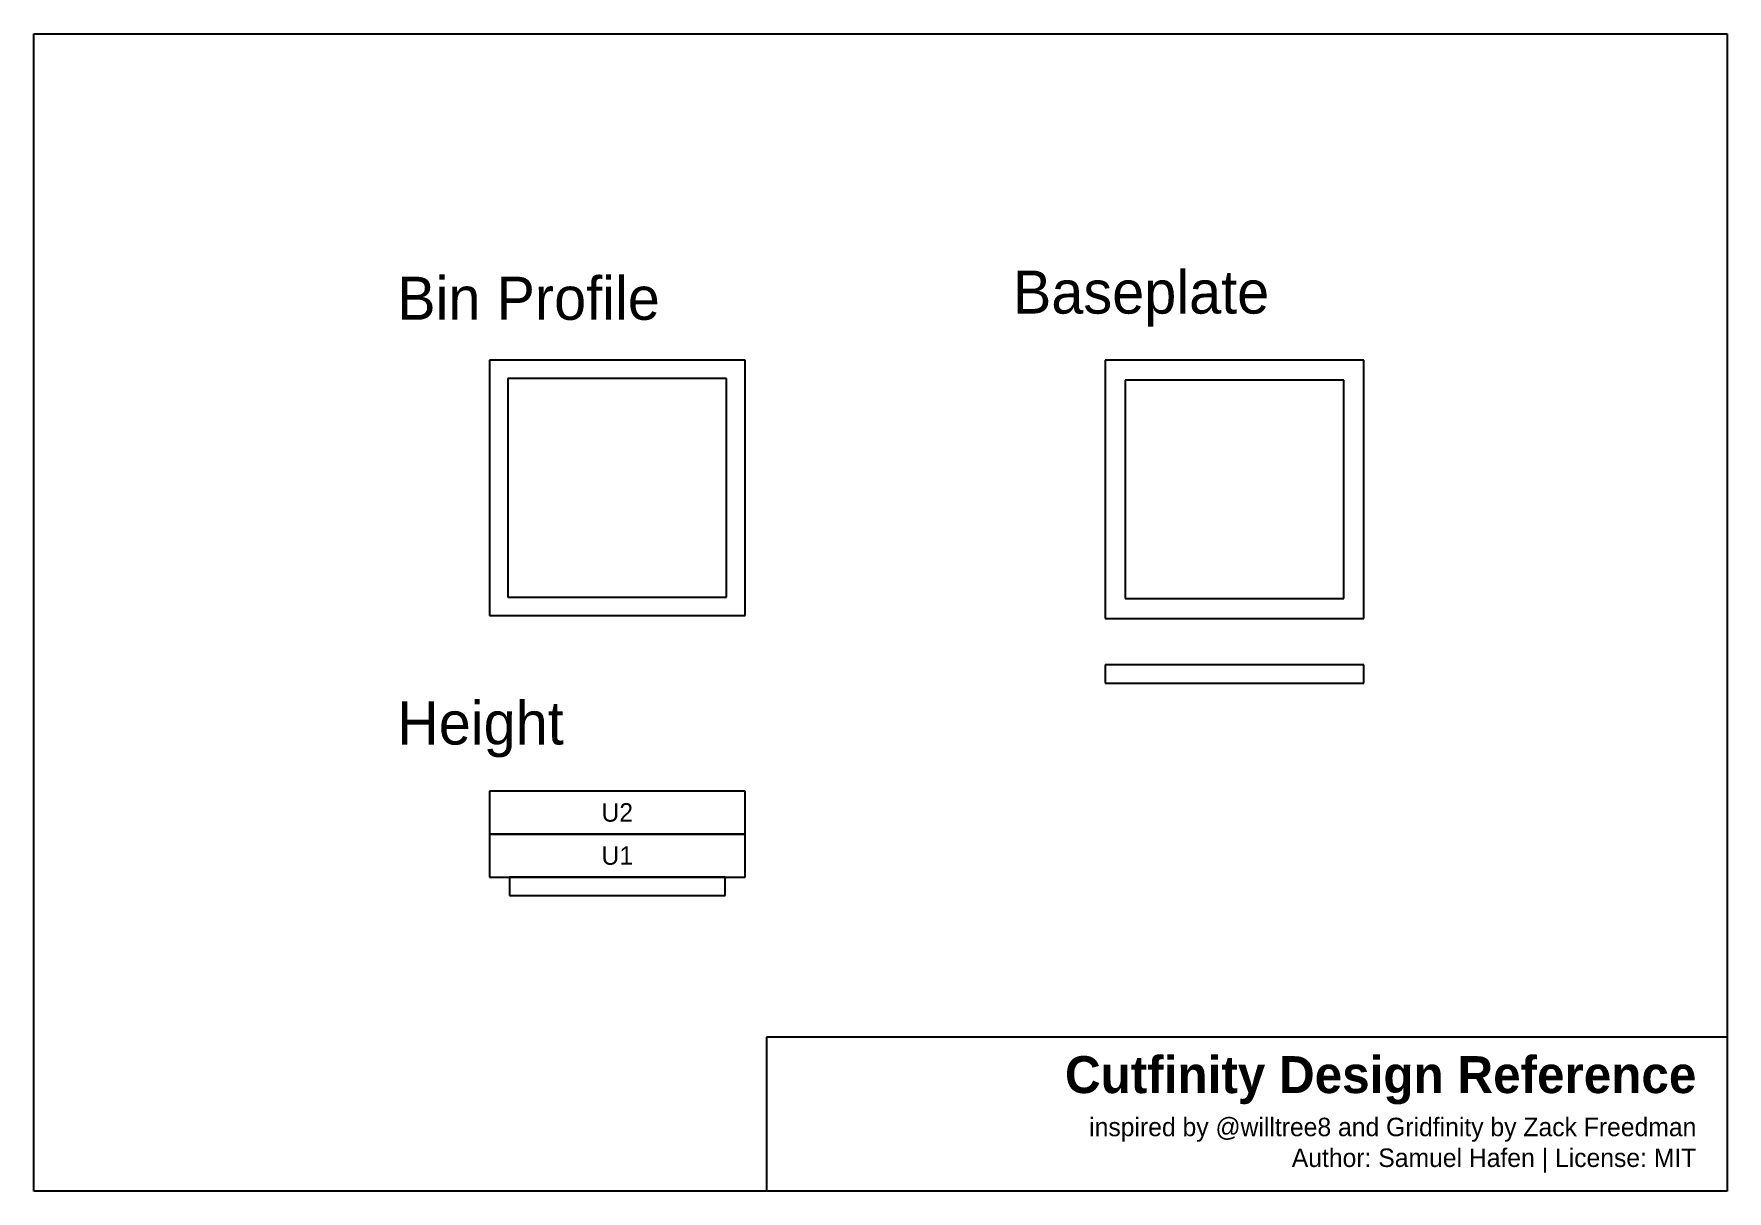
# Model space of a CAD drawing. Header units: millimetres. Extents: x -159 to 116, y -35 to 153.
import ezdxf

# ---------------------------------------------------------------- set-up
doc = ezdxf.new("R2010")
doc.units = ezdxf.units.MM
doc.layers.get('0').update_dxf_attribs({"lineweight": 25, "true_color": 0xffffff})
doc.styles.add('textstyle0', font='')
doc.styles.add('textstyle1', font='')
doc.styles.add('textstyle2', font='')
doc.styles.add('textstyle3', font='')
doc.styles.add('textstyle4', font='')
doc.styles.add('textstyle5', font='')
doc.styles.get('textstyle0').set_extended_font_data('Andale Mono')
doc.styles.get('textstyle1').set_extended_font_data('Andale Mono')
doc.styles.get('textstyle2').set_extended_font_data('Andale Mono')
doc.styles.get('textstyle3').set_extended_font_data('Andale Mono')
doc.styles.get('textstyle4').set_extended_font_data('Andale Mono')
doc.styles.get('textstyle5').set_extended_font_data('Andale Mono')

msp = doc.modelspace()

# ---------------------------------------------------------------- linework, layer by layer
for p, q in [((-159, 153), (116, 153)), ((-159, -35), (-159, 153)), ((116, 153), (116, -35)), ((-43.5, 100), (-85, 100)), ((-85, 100), (-85, 58.5)), ((-43.5, 58.5), (-43.5, 100)), ((57, 100), (15, 100)), ((15, 100), (15, 58)), ((57, 58), (57, 100)), ((-46.5, 97), (-82, 97)), ((-82, 97), (-82, 61.5)), ((-46.5, 61.5), (-46.5, 97)), ((53.75, 96.75), (18.25, 96.75)), ((18.25, 96.75), (18.25, 61.25)), ((53.75, 61.25), (53.75, 96.75)), ((-82, 61.5), (-46.5, 61.5)), ((18.25, 61.25), (53.75, 61.25)), ((-85, 58.5), (-43.5, 58.5)), ((15, 58), (57, 58)), ((57, 50.5), (15, 50.5)), ((15, 50.5), (15, 47.5)), ((57, 47.5), (57, 50.5)), ((15, 47.5), (57, 47.5)), ((-43.5, 30), (-85, 30)), ((-85, 30), (-85, 23)), ((-43.5, 23), (-43.5, 30)), ((-43.5, 23), (-85, 23)), ((-85, 23), (-85, 16)), ((-85, 23), (-43.5, 23)), ((-43.5, 16), (-43.5, 23)), ((-85, 16), (-43.5, 16)), ((-46.75, 16), (-81.75, 16)), ((-81.75, 16), (-81.75, 13)), ((-46.75, 13), (-46.75, 16)), ((-81.75, 13), (-46.75, 13)), ((116, -10), (-40, -10)), ((-40, -10), (-40, -35)), ((116, -35), (-159, -35))]:
    msp.add_line(p, q)

# ---------------------------------------------------------------- texts
for s, insert, char_height, attachment_point, style in [('Bin Profile', (-100, 110), 7, 4, 'textstyle5'), ('Baseplate', (0, 110), 7, 4, 'textstyle0'), ('Height', (-100, 40), 7, 4, 'textstyle1'), ('U2', (-64.25, 26.5), 3, 5, 'textstyle3'), ('U1', (-64.25, 19.5), 3, 5, 'textstyle4'), ('\\fAndale Mono|b1|i0|c0|p0;\\H6;Cutfinity Design Reference\\H7;\\P\\fAndale Mono|b0|i0|c0|p0;\\H3;inspired by @willtree8 and Gridfinity by Zack Freedman\\PAuthor: Samuel Hafen | License: MIT', (111, -32), 7, 9, 'textstyle2')]:
    msp.add_mtext(s, dxfattribs=dict(insert=insert, char_height=char_height, attachment_point=attachment_point, style=style))

doc.saveas('drawing.dxf')
